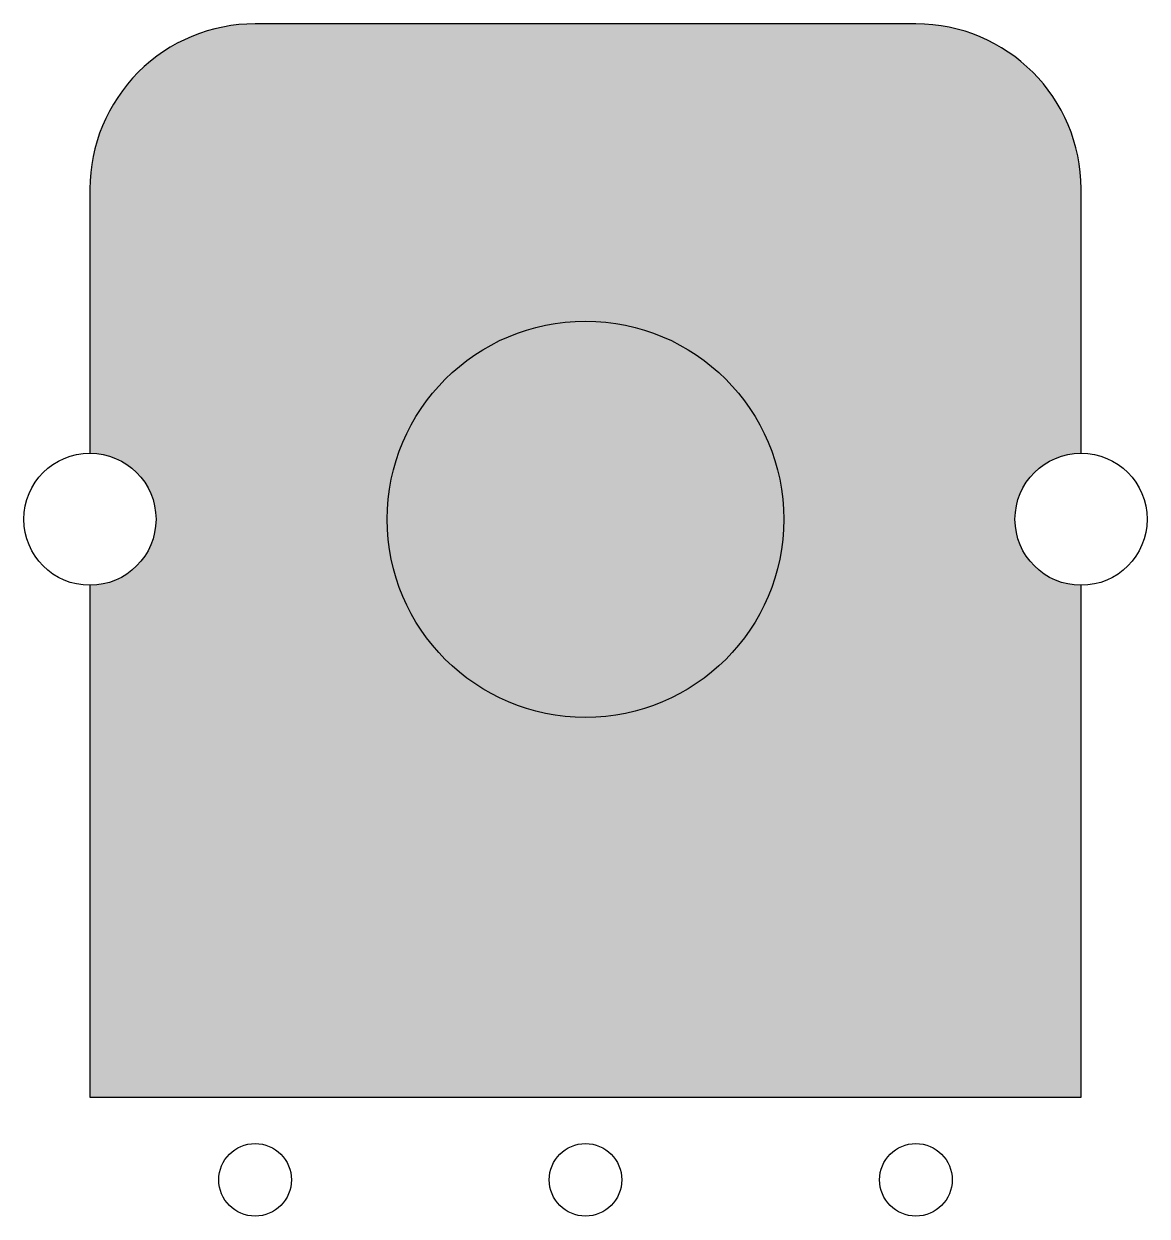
# Model space of a CAD drawing. Header units: inches. Extents: x -0.34 to 0.34, y -0.422 to 0.3.
import ezdxf

# ---------------------------------------------------------------- set-up
doc = ezdxf.new("R2010")
doc.units = ezdxf.units.IN
doc.layers.add('hrany', color=8, linetype='Continuous')
doc.layers.add('piny', color=3, linetype='Continuous')

msp = doc.modelspace()

# ---------------------------------------------------------------- hatches: boundary and pattern name
at = {"layer": 'hrany', "lineweight": -3}
h = msp.add_hatch(color=9, dxfattribs=at)
h.dxf.hatch_style = 1
h.paths.add_polyline_path([(0.3, 0.2, 0.414213), (0.2, 0.3), (-0.2, 0.3, 0.414214), (-0.3, 0.2), (-0.3, 0.04, -0.414214), (-0.26, 0, -0.414214), (-0.3, -0.04), (-0.3, -0.35), (0.3, -0.35), (0.3, -0.04, -0.414214), (0.26, 0, -0.414214), (0.3, 0.04)])
h.paths.add_polyline_path([(0.12, 0, -1), (-0.12, 0, -1)], flags=16)
h = msp.add_hatch(color=256, dxfattribs=at)
h.dxf.hatch_style = 1
h.paths.add_polyline_path([(0.12, 0, 1), (-0.12, 0, 1)])

# ---------------------------------------------------------------- linework, layer by layer
at = {"layer": 'hrany', "color": 9, "lineweight": -3}
msp.add_lwpolyline([(0.3, 0.04), (0.3, 0.2, 0.414213), (0.2, 0.3), (-0.2, 0.3, 0.414214), (-0.3, 0.2), (-0.3, 0.2), (-0.3, 0.04)], format="xyb", dxfattribs=at)
msp.add_lwpolyline([(-0.3, -0.04), (-0.3, -0.35), (0.3, -0.35), (0.3, -0.04)], dxfattribs=at)
at = {"layer": 'hrany', "lineweight": -3}
for centre, radius in [((0, 0), 0.12), ((-0.3, 0), 0.04), ((0.3, 0), 0.04)]:
    msp.add_circle(centre, radius, dxfattribs=at)
at = {"layer": 'piny', "lineweight": -3}
for centre in [(-0.2, -0.4), (0, -0.4), (0.2, -0.4)]:
    msp.add_circle(centre, 0.022, dxfattribs=at)

doc.saveas('drawing.dxf')
